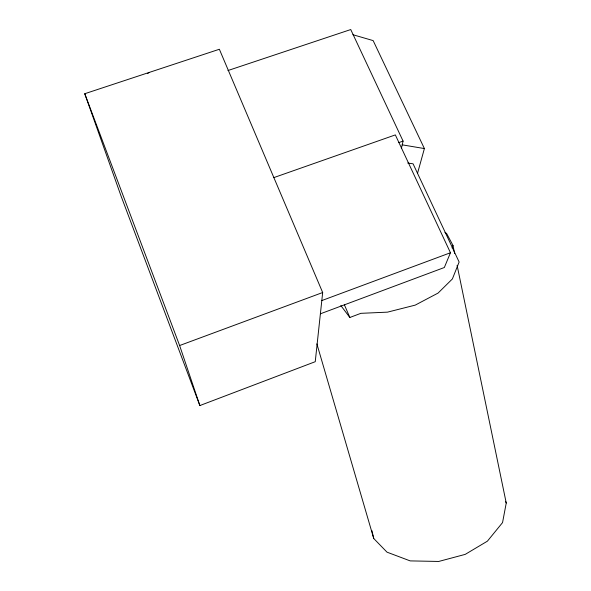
<?xml version="1.0" encoding="UTF-8"?>
<svg xmlns="http://www.w3.org/2000/svg" width="591" height="591" viewBox="0 0 591 591"><rect width="100%" height="100%" fill="white"/><g stroke="black" fill="none" stroke-linecap="round" stroke-linejoin="round"><path stroke-width="0.89" d="M322.671 292.523L315.247 361.692L199.861 405.559L121.111 196.175L84.757 93.725L219.364 49.26L322.671 292.523L179.627 345.528L199.861 405.559M457.094 265.315L506.243 503.03L502.549 522.592L487.398 541.171L465.228 554.373L438.729 561.45L410.184 560.896L387.002 552.164L373.748 538.519L316.879 343.873M401.37 148.437L403.077 141.094L350.744 29.55L227.941 70.543M417.542 173.252L424.397 148.563L373.15 40.602L352.908 34.721M452.093 247.976L452.979 245.435L446.545 233.356L444.942 232.573M273.751 177.632L395.342 134.903L450.46 252.749L444.336 267.509L320.388 313.806M147.558 73.594L149.065 72.538M340.837 305.562L349.842 317.478L360.872 313.333L387.497 312.144L415.2 305.133L438.071 293.077L452.374 278.959L459.126 262.027L413.072 163.81L407.701 163.035M321.807 300.568L450.46 252.749M398.74 142.623L403.077 141.094M402.205 144.847L424.397 148.563M344.376 304.757L349.842 317.478M505.534 501.345L506.243 503.03M84.757 93.725L179.627 345.528M371.902 530.615L373.748 538.519M452.979 245.435L454.664 253.569"/></g></svg>
